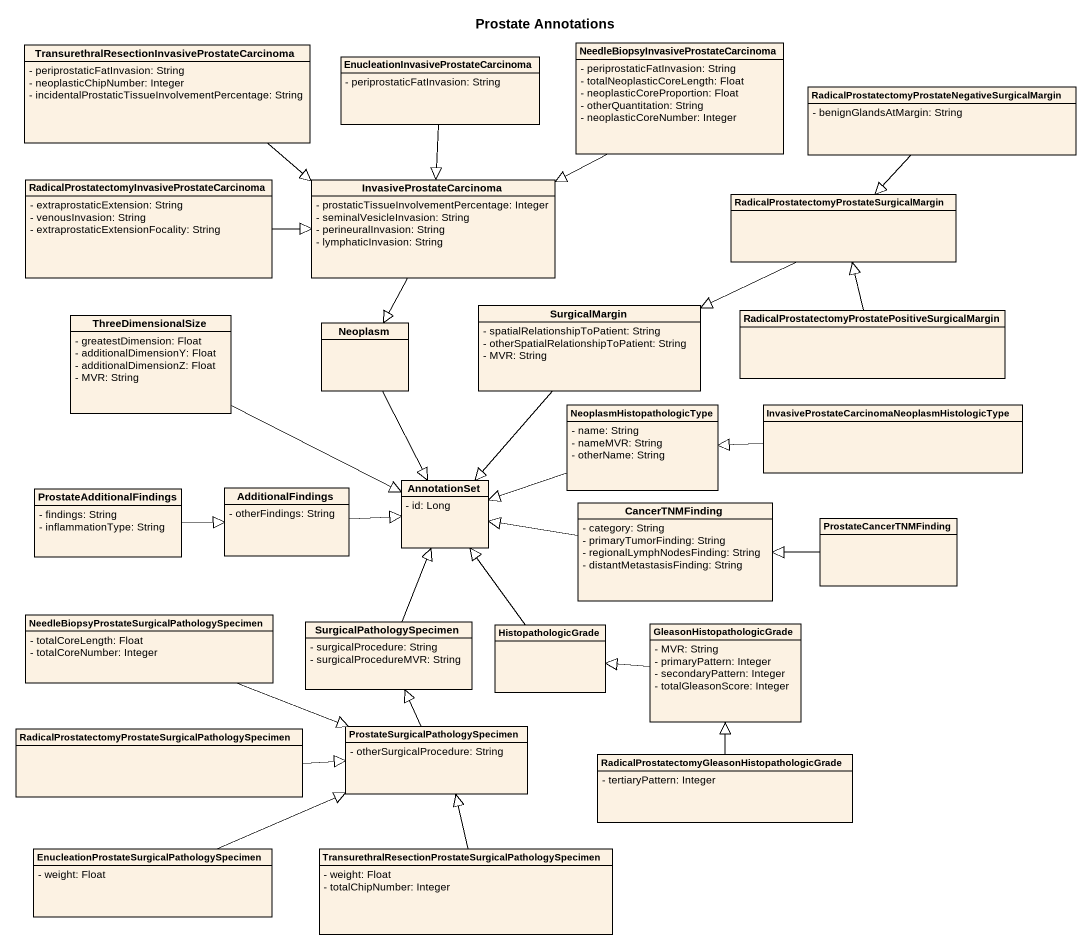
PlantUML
@startuml
title Prostate Annotations
hide circle
hide empty members
skinparam classAttributeIconSize 0
class "TransurethralResectionInvasiveProstateCarcinoma" as TransurethralResectionInvasi {
  - periprostaticFatInvasion: String
  - neoplasticChipNumber: Integer
  - incidentalProstaticTissueInvolvementPercentage: String
}
class "NeedleBiopsyInvasiveProstateCarcinoma" as NeedleBiopsyInvasiveProstate {
  - periprostaticFatInvasion: String
  - totalNeoplasticCoreLength: Float
  - neoplasticCoreProportion: Float
  - otherQuantitation: String
  - neoplasticCoreNumber: Integer
}
class "EnucleationInvasiveProstateCarcinoma" as EnucleationInvasiveProstateC {
  - periprostaticFatInvasion: String
}
class "RadicalProstatectomyProstateNegativeSurgicalMargin" as RadicalProstatectomyProstate {
  - benignGlandsAtMargin: String
}
class "RadicalProstatectomyInvasiveProstateCarcinoma" as RadicalProstatectomyInvasive {
  - extraprostaticExtension: String
  - venousInvasion: String
  - extraprostaticExtensionFocality: String
}
class InvasiveProstateCarcinoma {
  - prostaticTissueInvolvementPercentage: Integer
  - seminalVesicleInvasion: String
  - perineuralInvasion: String
  - lymphaticInvasion: String
}
class "RadicalProstatectomyProstateSurgicalMargin" as RadicalProstatectomyProstate_2
class ThreeDimensionalSize {
  - greatestDimension: Float
  - additionalDimensionY: Float
  - additionalDimensionZ: Float
  - MVR: String
}
class SurgicalMargin {
  - spatialRelationshipToPatient: String
  - otherSpatialRelationshipToPatient: String
  - MVR: String
}
class "RadicalProstatectomyProstatePositiveSurgicalMargin" as RadicalProstatectomyProstate_3
class Neoplasm
class NeoplasmHistopathologicType {
  - name: String
  - nameMVR: String
  - otherName: String
}
class "InvasiveProstateCarcinomaNeoplasmHistologicType" as InvasiveProstateCarcinomaNeo
class ProstateAdditionalFindings {
  - findings: String
  - inflammationType: String
}
class AdditionalFindings {
  - otherFindings: String
}
class AnnotationSet {
  - id: Long
}
class CancerTNMFinding {
  - category: String
  - primaryTumorFinding: String
  - regionalLymphNodesFinding: String
  - distantMetastasisFinding: String
}
class ProstateCancerTNMFinding
class "NeedleBiopsyProstateSurgicalPathologySpecimen" as NeedleBiopsyProstateSurgical {
  - totalCoreLength: Float
  - totalCoreNumber: Integer
}
class SurgicalPathologySpecimen {
  - surgicalProcedure: String
  - surgicalProcedureMVR: String
}
class HistopathologicGrade
class GleasonHistopathologicGrade {
  - MVR: String
  - primaryPattern: Integer
  - secondaryPattern: Integer
  - totalGleasonScore: Integer
}
class "RadicalProstatectomyProstateSurgicalPathologySpecimen" as RadicalProstatectomyProstate_4
class "ProstateSurgicalPathologySpecimen" as ProstateSurgicalPathologySpe {
  - otherSurgicalProcedure: String
}
class "RadicalProstatectomyGleasonHistopathologicGrade" as RadicalProstatectomyGleasonH {
  - tertiaryPattern: Integer
}
class "EnucleationProstateSurgicalPathologySpecimen" as EnucleationProstateSurgicalP {
  - weight: Float
}
class "TransurethralResectionProstateSurgicalPathologySpecimen" as TransurethralResectionProsta {
  - weight: Float
  - totalChipNumber: Integer
}
TransurethralResectionInvasi -right-|> InvasiveProstateCarcinoma
NeedleBiopsyInvasiveProstate -left-|> InvasiveProstateCarcinoma
EnucleationInvasiveProstateC --|> InvasiveProstateCarcinoma
RadicalProstatectomyProstate --|> RadicalProstatectomyProstate_2
RadicalProstatectomyInvasive -right-|> InvasiveProstateCarcinoma
InvasiveProstateCarcinoma --|> Neoplasm
RadicalProstatectomyProstate_2 -left-|> SurgicalMargin
ThreeDimensionalSize -right-|> AnnotationSet
SurgicalMargin --|> AnnotationSet
RadicalProstatectomyProstate_3 -up-|> RadicalProstatectomyProstate_2
Neoplasm --|> AnnotationSet
NeoplasmHistopathologicType -left-|> AnnotationSet
InvasiveProstateCarcinomaNeo -left-|> NeoplasmHistopathologicType
ProstateAdditionalFindings -right-|> AdditionalFindings
AdditionalFindings -right-|> AnnotationSet
CancerTNMFinding -left-|> AnnotationSet
ProstateCancerTNMFinding -left-|> CancerTNMFinding
NeedleBiopsyProstateSurgical -right-|> ProstateSurgicalPathologySpe
SurgicalPathologySpecimen -up-|> AnnotationSet
HistopathologicGrade -up-|> AnnotationSet
GleasonHistopathologicGrade -left-|> HistopathologicGrade
RadicalProstatectomyProstate_4 -right-|> ProstateSurgicalPathologySpe
ProstateSurgicalPathologySpe -up-|> SurgicalPathologySpecimen
RadicalProstatectomyGleasonH -up-|> GleasonHistopathologicGrade
EnucleationProstateSurgicalP -right-|> ProstateSurgicalPathologySpe
TransurethralResectionProsta -up-|> ProstateSurgicalPathologySpe
@enduml
